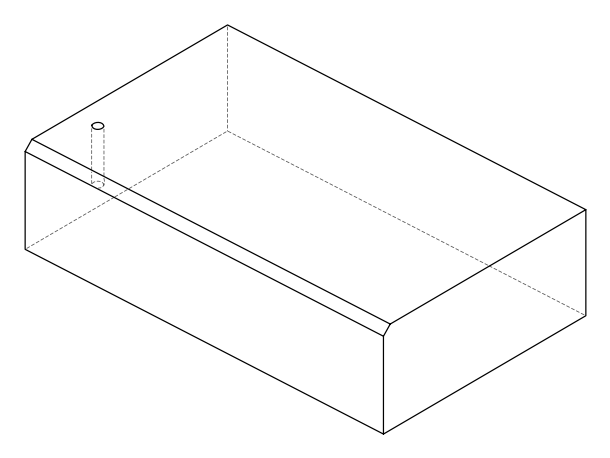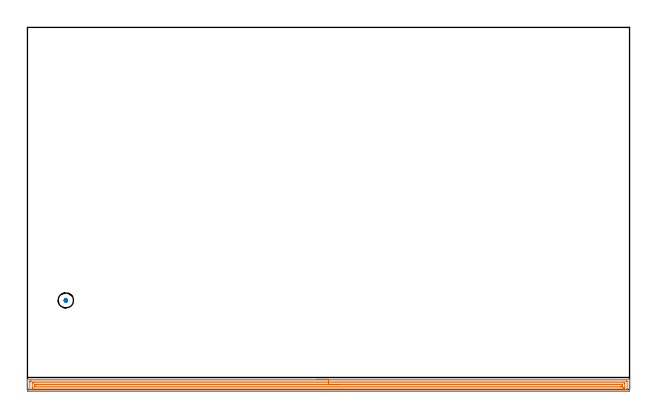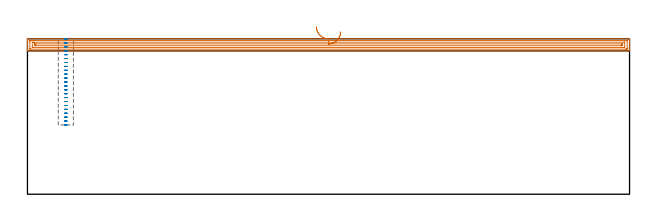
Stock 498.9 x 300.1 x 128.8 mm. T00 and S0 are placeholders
(PLAN: 2 operations, 1 tool changes, 17.3 min)
(1 AREA_MILL | FG_CHAMFER_SURFACE | UGT0205_001 | 16.18 min | 24948 mm3)
(2 MILL_BLIND_HOLE_FROM_SOLID_MATERIAL | STEP1POCKET | NXT0201_010 | Spiral | 1.1 min | 8738 mm3)
(TOOL UGT0205_001 | Chamfer Mill 20 x 3 x 45 deg. | D20 FL50 Z2)
(TOOL NXT0201_010 | ENDMILL 10mm [2P460-1000-NA 1630] | D10 FL30 Z6)
(OP 1 AREA_MILL)
G17 G21 G94 G90
T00 M6
G54
G17 G0 G90 X239.45 Y8.5 S1061 M3
G43 Z138.8 H0
G94 G1 X239.488 Z137.928 F250.
X239.602 Z137.064
X239.791 Z136.212
X240.053 Z135.38
X240.387 Z134.574
X240.79 Z133.8
X241.258 Z133.064
X241.79 Z132.372
X242.379 Z131.729
X243.022 Z131.14
X243.714 Z130.608
X244.45 Z130.14
X245.224 Z129.737
X246.03 Z129.403
X246.862 Z129.141
X247.714 Z128.952
X248.578 Z128.838
X249.45 Z128.8
X498.727
X498.89 Y8.497 Z128.788
X498.894 Y8.459 Z128.75
X498.9 Y8.07 Z128.369
Y7.744 Z128.043
Y7.056 Z127.351
Y5.823 Z126.12
Y5.278 Z125.572
Y4.661 Z124.957
Y-0.944 Z119.353
X498.898 Y-1.219 Z119.079
X498.89 Y-1.492 Z118.806
X498.616 Y-1.499 Z118.799
X0.62 Y-1.5 Z118.8
X0.282 Y-1.497 Z118.802
X0.01 Y-1.492 Z118.806
X0. Y-1.217 Z119.081
Y5.278 Z125.572
Y5.823 Z126.12
Y6.167 Z126.463
Y6.712 Z127.008
Y7.056 Z127.351
Y7.744 Z128.043
Y8.07 Z128.37
X0.006 Y8.459 Z128.75
X0.01 Y8.497 Z128.788
X0.173 Y8.5 Z128.8
X249.45
Y7.086 Z127.386
X496.464 Y7.085 Z127.385
X496.493 Y7.084 Z127.384
X496.89 Y7.056 Z127.356
X496.899 Y6.652 Z126.952
X496.9 Y0.833 Z121.133
X496.899 Y0.43 Z120.73
X496.89 Y-0.056 Z120.244
X496.522 Y-0.084 Z120.216
X496.493 Y-0.085 Z120.215
X495.63 Y-0.086 Z120.214
X2.436 Y-0.085 Z120.215
X2.407 Y-0.084 Z120.216
X2.01 Y-0.056 Z120.244
X2.001 Y0.348 Z120.648
X2. Y6.167 Z126.467
X2.001 Y6.57 Z126.87
X2.01 Y7.056 Z127.356
X2.378 Y7.084 Z127.384
X2.407 Y7.085 Z127.385
X3.27 Y7.086 Z127.386
X249.45
Y5.672 Z125.972
X494.311 Y5.671 Z125.971
X494.706 Y5.67 Z125.97
X494.838 Y5.668 Z125.968
X494.878 Y5.665 Z125.965
X494.89 Y5.598 Z125.898
X494.896 Y5.47 Z125.77
X494.899 Y5.278 Z125.578
Y1.722 Z122.022
X494.898 Y1.532 Z121.832
X494.89 Y1.344 Z121.644
X494.706 Y1.335 Z121.635
X494.207 Y1.33 Z121.63
X493.813 Y1.329 Z121.629
X493.315 Y1.328 Z121.628
X4.589
X4.194 Y1.33 Z121.63
X4.062 Y1.332 Z121.632
X4.022 Y1.335 Z121.635
X4.01 Y1.402 Z121.702
X4.004 Y1.53 Z121.83
X4.001 Y1.722 Z122.022
Y5.278 Z125.578
X4.002 Y5.468 Z125.768
X4.01 Y5.656 Z125.956
X4.194 Y5.664 Z125.964
X4.693 Y5.67 Z125.97
X5.087 Y5.671 Z125.971
X5.585 Y5.672 Z125.972
X249.45
Y4.257 Z124.557
X492.159
X492.817 Y4.252 Z124.552
X492.889 Y4.25 Z124.55
X492.893 Y4.153 Z124.453
X492.897 Y3.942 Z124.242
X492.9 Y3.52 Z123.82
Y3.5 Z123.8
X492.896 Y3.065 Z123.365
X492.891 Y2.848 Z123.148
X492.886 Y2.749 Z123.049
X492.783 Y2.747 Z123.047
X492.026 Y2.743 Z123.043
X491.894
X6.741
X6.083 Y2.748 Z123.048
X6.011 Y2.75 Z123.05
X6.007 Y2.847 Z123.147
X6.003 Y3.058 Z123.358
X6. Y3.48 Z123.78
Y3.5 Z123.8
X6.004 Y3.935 Z124.235
X6.009 Y4.152 Z124.452
X6.014 Y4.25 Z124.55
X6.117 Y4.253 Z124.553
X6.874 Y4.257 Z124.557
X7.006
X249.45
X250.322 Z124.595
X251.186 Z124.709
X252.038 Z124.898
X252.87 Z125.16
X253.676 Z125.494
X254.45 Z125.897
X255.186 Z126.366
X255.878 Z126.897
X256.521 Z127.486
X257.11 Z128.129
X257.642 Z128.822
X258.11 Z129.557
X258.513 Z130.331
X258.847 Z131.137
X259.109 Z131.969
X259.298 Z132.821
X259.412 Z133.686
X259.45 Z134.557
G0 Z138.8
M5
M2
(OP 2 MILL_BLIND_HOLE_FROM_SOLID_MATERIAL)
G17 G21 G94 G90
T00 M6
G54
G17 G0 G90 X31.8 Y73.9 S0 M3
G43 Z138.8 H1
Z128.565
G94 G3 X32.425 Y74.525 R0.625 F250.
X31.8 Y75.15 R0.625
X30.55 Y73.9 R1.25
X31.8 Y75.15 R-1.25
X31.175 Y74.525 R0.625
X31.8 Y73.9 R0.625
G0 Z125.33
G3 X32.425 Y74.525 R0.625
X31.8 Y75.15 R0.625
X30.55 Y73.9 R1.25
X31.8 Y75.15 R-1.25
X31.175 Y74.525 R0.625
X31.8 Y73.9 R0.625
G0 Z122.096
G3 X32.425 Y74.525 R0.625
X31.8 Y75.15 R0.625
X30.55 Y73.9 R1.25
X31.8 Y75.15 R-1.25
X31.175 Y74.525 R0.625
X31.8 Y73.9 R0.625
G0 Z118.861
G3 X32.425 Y74.525 R0.625
X31.8 Y75.15 R0.625
X30.55 Y73.9 R1.25
X31.8 Y75.15 R-1.25
X31.175 Y74.525 R0.625
X31.8 Y73.9 R0.625
G0 Z115.626
G3 X32.425 Y74.525 R0.625
X31.8 Y75.15 R0.625
X30.55 Y73.9 R1.25
X31.8 Y75.15 R-1.25
X31.175 Y74.525 R0.625
X31.8 Y73.9 R0.625
G0 Z112.391
G3 X32.425 Y74.525 R0.625
X31.8 Y75.15 R0.625
X30.55 Y73.9 R1.25
X31.8 Y75.15 R-1.25
X31.175 Y74.525 R0.625
X31.8 Y73.9 R0.625
G0 Z109.157
G3 X32.425 Y74.525 R0.625
X31.8 Y75.15 R0.625
X30.55 Y73.9 R1.25
X31.8 Y75.15 R-1.25
X31.175 Y74.525 R0.625
X31.8 Y73.9 R0.625
G0 Z105.922
G3 X32.425 Y74.525 R0.625
X31.8 Y75.15 R0.625
X30.55 Y73.9 R1.25
X31.8 Y75.15 R-1.25
X31.175 Y74.525 R0.625
X31.8 Y73.9 R0.625
G0 Z102.687
G3 X32.425 Y74.525 R0.625
X31.8 Y75.15 R0.625
X30.55 Y73.9 R1.25
X31.8 Y75.15 R-1.25
X31.175 Y74.525 R0.625
X31.8 Y73.9 R0.625
G0 Z99.452
G3 X32.425 Y74.525 R0.625
X31.8 Y75.15 R0.625
X30.55 Y73.9 R1.25
X31.8 Y75.15 R-1.25
X31.175 Y74.525 R0.625
X31.8 Y73.9 R0.625
G0 Z96.217
G3 X32.425 Y74.525 R0.625
X31.8 Y75.15 R0.625
X30.55 Y73.9 R1.25
X31.8 Y75.15 R-1.25
X31.175 Y74.525 R0.625
X31.8 Y73.9 R0.625
G0 Z92.983
G3 X32.425 Y74.525 R0.625
X31.8 Y75.15 R0.625
X30.55 Y73.9 R1.25
X31.8 Y75.15 R-1.25
X31.175 Y74.525 R0.625
X31.8 Y73.9 R0.625
G0 Z89.748
G3 X32.425 Y74.525 R0.625
X31.8 Y75.15 R0.625
X30.55 Y73.9 R1.25
X31.8 Y75.15 R-1.25
X31.175 Y74.525 R0.625
X31.8 Y73.9 R0.625
G0 Z86.513
G3 X32.425 Y74.525 R0.625
X31.8 Y75.15 R0.625
X30.55 Y73.9 R1.25
X31.8 Y75.15 R-1.25
X31.175 Y74.525 R0.625
X31.8 Y73.9 R0.625
G0 Z83.278
G3 X32.425 Y74.525 R0.625
X31.8 Y75.15 R0.625
X30.55 Y73.9 R1.25
X31.8 Y75.15 R-1.25
X31.175 Y74.525 R0.625
X31.8 Y73.9 R0.625
G0 Z80.043
G3 X32.425 Y74.525 R0.625
X31.8 Y75.15 R0.625
X30.55 Y73.9 R1.25
X31.8 Y75.15 R-1.25
X31.175 Y74.525 R0.625
X31.8 Y73.9 R0.625
G0 Z76.809
G3 X32.425 Y74.525 R0.625
X31.8 Y75.15 R0.625
X30.55 Y73.9 R1.25
X31.8 Y75.15 R-1.25
X31.175 Y74.525 R0.625
X31.8 Y73.9 R0.625
G0 Z73.574
G3 X32.425 Y74.525 R0.625
X31.8 Y75.15 R0.625
X30.55 Y73.9 R1.25
X31.8 Y75.15 R-1.25
X31.175 Y74.525 R0.625
X31.8 Y73.9 R0.625
G0 Z70.339
G3 X32.425 Y74.525 R0.625
X31.8 Y75.15 R0.625
X30.55 Y73.9 R1.25
X31.8 Y75.15 R-1.25
X31.175 Y74.525 R0.625
X31.8 Y73.9 R0.625
G0 Z67.104
G3 X32.425 Y74.525 R0.625
X31.8 Y75.15 R0.625
X30.55 Y73.9 R1.25
X31.8 Y75.15 R-1.25
X31.175 Y74.525 R0.625
X31.8 Y73.9 R0.625
G0 Z63.87
G3 X32.425 Y74.525 R0.625
X31.8 Y75.15 R0.625
X30.55 Y73.9 R1.25
X31.8 Y75.15 R-1.25
X31.175 Y74.525 R0.625
X31.8 Y73.9 R0.625
G0 Z60.635
G3 X32.425 Y74.525 R0.625
X31.8 Y75.15 R0.625
X30.55 Y73.9 R1.25
X31.8 Y75.15 R-1.25
X31.175 Y74.525 R0.625
X31.8 Y73.9 R0.625
G0 Z57.4
G3 X32.425 Y74.525 R0.625
X31.8 Y75.15 R0.625
X30.55 Y73.9 R1.25
X31.8 Y75.15 R-1.25
X31.175 Y74.525 R0.625
X31.8 Y73.9 R0.625
G0 Z138.8
M5
M2
